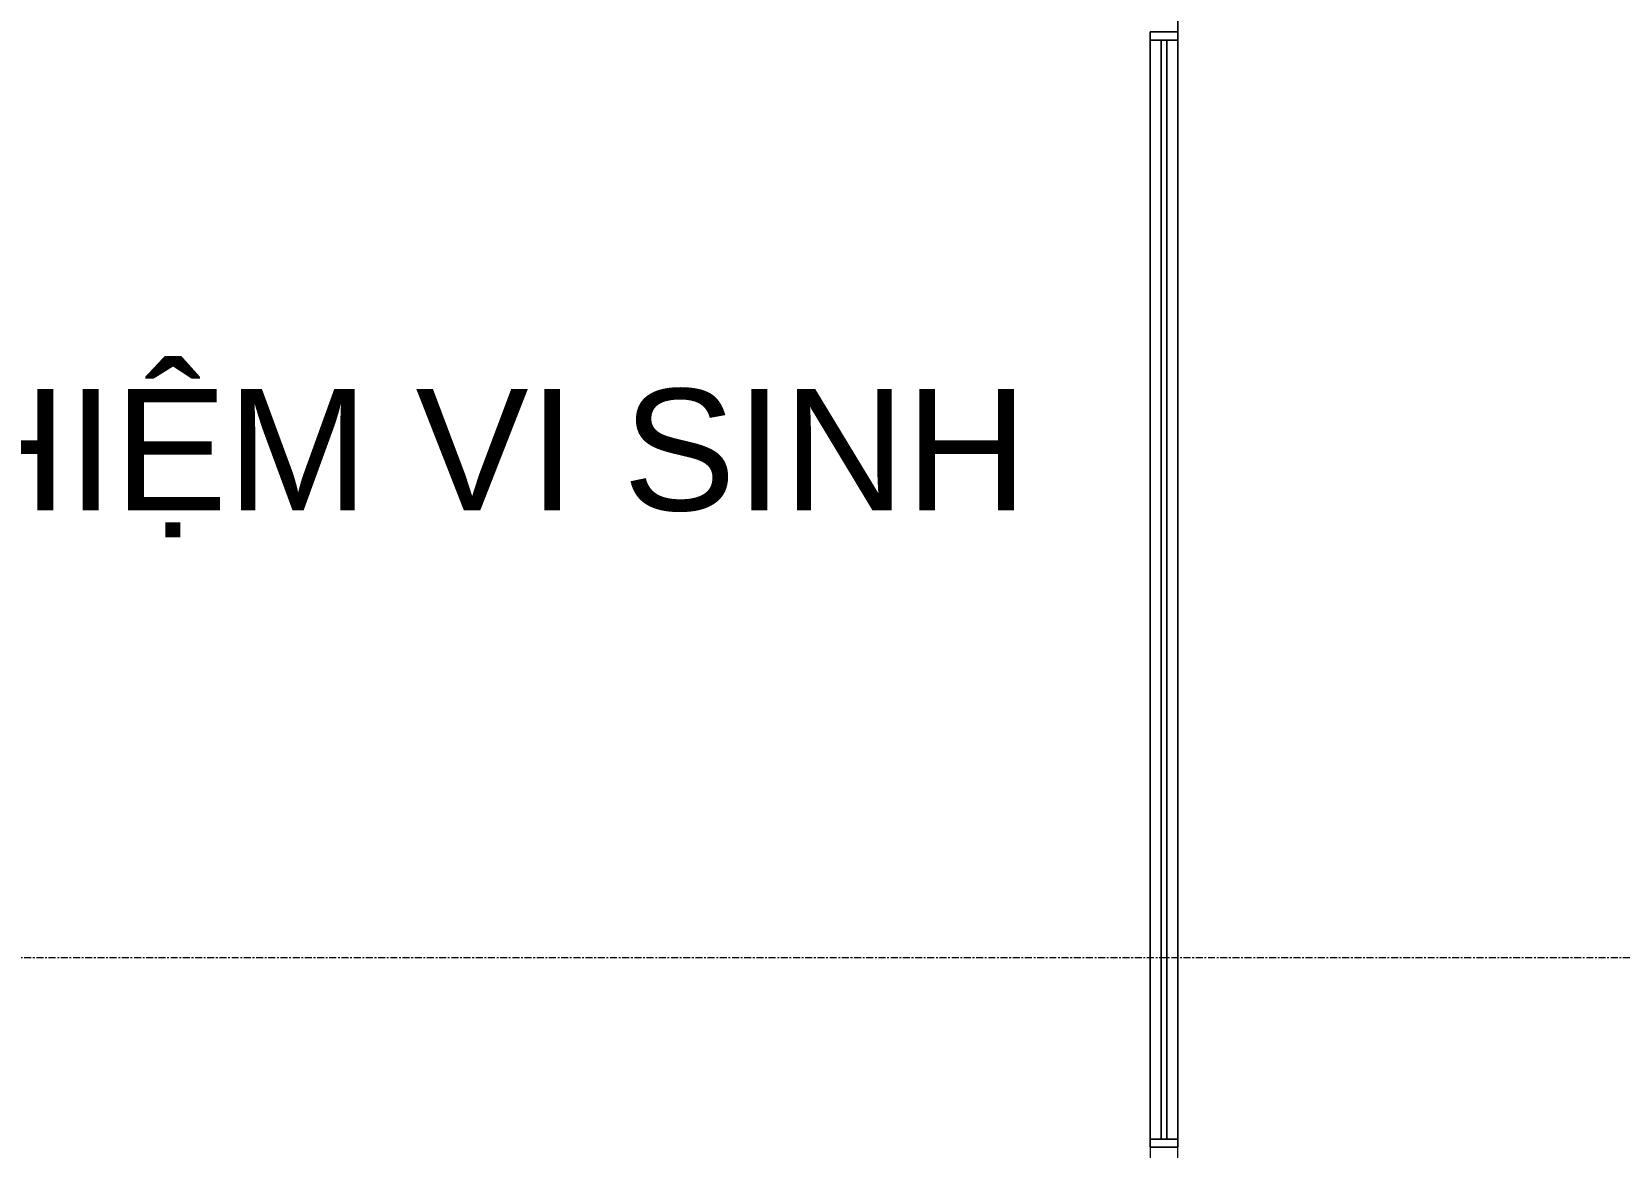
# Model space of a CAD drawing. Header units: millimetres. Extents: x -22227 to 20164, y 15335 to 61747.
# Drawn here: x 12164 to 15055, y 51092 to 53122 of the extents above; entities that cross this region are included whole.
import ezdxf

# ---------------------------------------------------------------- set-up
doc = ezdxf.new("R2010")
doc.units = ezdxf.units.MM
doc.linetypes.add('Grid Line', pattern=[22.225, 12.7, -3.175, 3.175, -3.175])
for name, color, linetype, lineweight in [('A-AREA-IDEN', 7, 'Continuous', 9), ('A-WALL', 7, 'Continuous', 9), ('S-GRID', 7, 'Continuous', 9)]:
    doc.layers.add(name, color=color, linetype=linetype, lineweight=lineweight)
doc.layers.add('A-FLOR', color=7, linetype='Continuous', lineweight=9, true_color=0x007f00)
doc.layers.add('A-GLAZ', color=7, linetype='Continuous', lineweight=9, true_color=0x00007f)
doc.styles.add('Arial_3', font='arial.ttf', dxfattribs={"height": 221})

# ---------------------------------------------------------------- blocks, each defined once
blk = doc.blocks.new('AK_OViewTuongPanel - 2000x1200-V30-MẶT BẰNG BỐ TRÍ THIẾT BỊ')
at = {"layer": 'A-GLAZ', "color": 9, "true_color": 0xaaaad4}
for p, q in [((-1015, 25), (-1015, -25)), ((-1000, 25), (-1015, 25)), ((-1000, -25), (-1000, 25)), ((1000, 25), (-1000, 25)), ((1000, 5), (-1000, 5)), ((-1000, 5), (-1000, -5)), ((1015, 25), (1000, 25)), ((1000, 25), (1000, -25)), ((1000, -5), (1000, 5)), ((1015, -25), (1015, 25)), ((-1015, -25), (-1000, -25)), ((-1000, -5), (1000, -5)), ((-1000, -25), (1000, -25)), ((1000, -25), (1015, -25))]:
    blk.add_line(p, q, dxfattribs=at)
at = {"layer": 'A-GLAZ', "color": 7, "true_color": 0xececf5}
for p, q in [((-1015, -25), (-1015, 25)), ((-1000, -5), (-1000, 5)), ((-1000, 5), (-1000, -5)), ((1000, 5), (1000, -5)), ((1000, -5), (1000, 5)), ((1015, 25), (1015, -25))]:
    blk.add_line(p, q, dxfattribs=at)
at = {"layer": 'A-GLAZ', "color": 254, "true_color": 0xe0e0ef}
for p, q in [((-1015, 25), (-1000, 25)), ((-1000, 25), (-1000, 5)), ((1000, 25), (1015, 25)), ((1000, 5), (1000, 25)), ((-1000, -25), (-1015, -25)), ((-1000, -5), (-1000, -25)), ((1000, -25), (1000, -5)), ((1015, -25), (1000, -25))]:
    blk.add_line(p, q, dxfattribs=at)
at = {"layer": 'A-GLAZ', "color": 254, "true_color": 0xcccce5}
for p, q in [((-1000, 25), (1000, 25)), ((-1000, 5), (1000, 5)), ((1000, -5), (-1000, -5)), ((1000, -25), (-1000, -25))]:
    blk.add_line(p, q, dxfattribs=at)
blk = doc.blocks.new('AK-SGS-M3-A_rvt-1-MẶT BẰNG BỐ TRÍ THIẾT BỊ')
at = {"layer": 'A-WALL', "color": 7, "true_color": 0xececec}
for p, q in [((14201.4, 53121.9), (14201.4, 53106.9)), ((14251.4, 53106.9), (14251.4, 53121.9)), ((14201.4, 51106.9), (14201.4, 51091.9)), ((14251.4, 51091.9), (14201.4, 51091.9)), ((14251.4, 51091.9), (14251.4, 51106.9))]:
    blk.add_line(p, q, dxfattribs=at)
at = {"layer": 'A-WALL', "color": 254, "true_color": 0xe0e0e0}
for p, q in [((14201.4, 53106.9), (14201.4, 53121.9)), ((14251.4, 53121.9), (14251.4, 53106.9)), ((14201.4, 53106.9), (14201.4, 51106.9)), ((14251.4, 51106.9), (14251.4, 53106.9)), ((14201.4, 51091.9), (14201.4, 51106.9)), ((14251.4, 51091.9), (14201.4, 51091.9)), ((14251.4, 51106.9), (14251.4, 51091.9))]:
    blk.add_line(p, q, dxfattribs=at)
at = {"layer": 'A-WALL', "color": 254, "true_color": 0xcccccc}
for p, q in [((14201.4, 51106.9), (14201.4, 53106.9)), ((14251.4, 53106.9), (14251.4, 51106.9))]:
    blk.add_line(p, q, dxfattribs=at)
at = {"layer": 'A-WALL', "color": 253, "true_color": 0xaaaaaa}
for p, q in [((14201.4, 51091.9), (14201.4, 49851.9)), ((14251.4, 45016.9), (14251.4, 51091.9))]:
    blk.add_line(p, q, dxfattribs=at)
at = {"layer": 'A-GLAZ', "color": 9, "lineweight": 9, "true_color": 0xaaaad4, "rotation": 89.99999999999993}
blk.add_blockref('AK_OViewTuongPanel - 2000x1200-V30-MẶT BẰNG BỐ TRÍ THIẾT BỊ', (14226.4, 52106.9), dxfattribs=at)
blk = doc.blocks.new('AK-SGS-M3-Hrvt_rvt-1-MẶT BẰNG BỐ TRÍ THIẾT BỊ')
at = {"layer": 'A-FLOR', "color": 254, "true_color": 0xe0efe0}
for p, q in [((14251.4, 54006.9), (14251.4, 53121.9)), ((14251.4, 51106.9), (14251.4, 53106.9))]:
    blk.add_line(p, q, dxfattribs=at)
at = {"layer": 'A-FLOR', "color": 254, "true_color": 0xcce5cc}
blk.add_line((14251.4, 53121.9), (14251.4, 54006.9), dxfattribs=at)
at = {"layer": 'A-FLOR', "color": 7, "true_color": 0xf3f9f3}
for p, q in [((14251.4, 53121.9), (14251.4, 53106.9)), ((14251.4, 51106.9), (14251.4, 51091.9))]:
    blk.add_line(p, q, dxfattribs=at)
at = {"layer": 'A-FLOR', "color": 7, "true_color": 0xecf5ec}
for p, q in [((14251.4, 53106.9), (14251.4, 53121.9)), ((14251.4, 53106.9), (14251.4, 51106.9)), ((14251.4, 51091.9), (14251.4, 51106.9))]:
    blk.add_line(p, q, dxfattribs=at)

msp = doc.modelspace()

# ---------------------------------------------------------------- linework, layer by layer
at = {"layer": 'S-GRID', "linetype": 'Grid Line'}
msp.add_line((20164.4, 51436.9), (-21036.6, 51436.9), dxfattribs=at)

# ---------------------------------------------------------------- block references
at = {"lineweight": 5}
for name in ['AK-SGS-M3-Hrvt_rvt-1-MẶT BẰNG BỐ TRÍ THIẾT BỊ', 'AK-SGS-M3-A_rvt-1-MẶT BẰNG BỐ TRÍ THIẾT BỊ']:
    msp.add_blockref(name, (0, 0), dxfattribs=at)

# ---------------------------------------------------------------- texts
at = {"layer": 'A-AREA-IDEN', "insert": (11499.9, 52202.1), "char_height": 221, "width": 4858.6, "attachment_point": 8, "line_spacing_factor": 0.936439, "style": 'Arial_3'}
msp.add_mtext('\\pxqc,t9.76923,19.53846,29.30769,39.07692,48.84615,58.61538,68.38462,78.15385,87.92308,97.69231,107.46154,117.23077,127,136.76923,146.53846,156.30769,166.07692,175.84615,185.61538,195.38462,205.15385,214.92308,224.69231,234.46154,244.23077,254,263.76923,273.53846,283.30769,293.07692,302.84615,312.61538;{VĂN PHÒNG THÍ NGHIỆM VI SINH}', dxfattribs=at)

doc.saveas('drawing.dxf')
